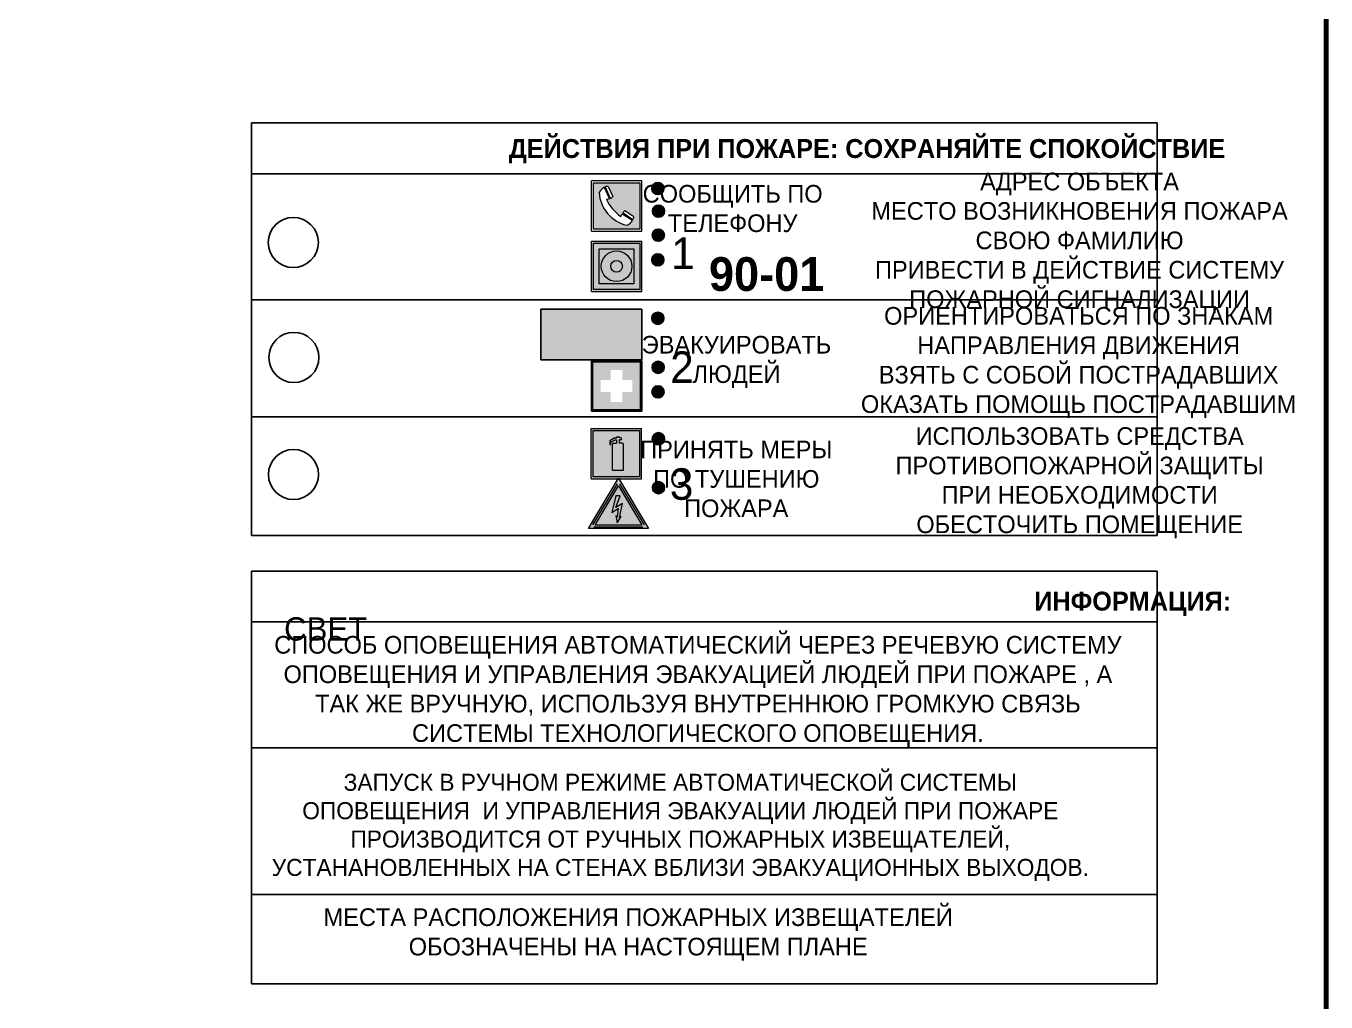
# Model space of a CAD drawing. Header units: millimetres. Extents: x 13114 to 67229, y 22859 to 38520.
# Drawn here: x 22877.1 to 23083.5, y 31066.3 to 31221.1 of the extents above; entities that cross this region are included whole.
import ezdxf

# ---------------------------------------------------------------- set-up
doc = ezdxf.new("R2010")
doc.units = ezdxf.units.MM
doc.styles.add('обычный', font='arial.ttf')

# ---------------------------------------------------------------- blocks, each defined once
blk = doc.blocks.new('A$C3E6D3DDE')
at = {"lineweight": 5}
h = blk.add_hatch(color=40, dxfattribs=at)
h.paths.add_polyline_path([(24.1, 1.45), (16.46, -11.35), (31.74, -11.35)])
h.paths.add_polyline_path([(24.09, -0.46), (30.03, -10.41), (18.14, -10.41)], flags=16)
h.paths.add_polyline_path([(24.54, -3.08), (23.41, -6.02), (25.13, -5.01), (24.33, -8.5), (24.82, -8.27), (23.79, -9.86), (23.4, -8.04), (23.8, -8.43), (24.04, -6.29), (22.39, -7.25), (23.44, -3.08)], flags=0)
h = blk.add_hatch(color=256, dxfattribs=at)
h.paths.add_polyline_path([(24.37, 0.03, 0.567511), (23.82, 0.03), (17.59, -10.4, 0.582454), (17.86, -10.88), (30.32, -10.88, 0.582149), (30.6, -10.4)])
h.paths.add_polyline_path([(24.09, -0.46), (18.14, -10.41), (30.03, -10.41)], flags=16)
h.paths.add_polyline_path([(24.54, -3.08), (23.41, -6.02), (25.13, -5.01), (24.33, -8.5), (24.82, -8.27), (23.79, -9.86), (23.4, -8.04), (23.8, -8.43), (24.04, -6.29), (22.39, -7.25), (23.44, -3.08)], flags=0)
h = blk.add_hatch(color=40, dxfattribs=at)
h.paths.add_polyline_path([(24.09, -0.46), (18.14, -10.41), (30.03, -10.41)])
h.paths.add_polyline_path([(24.82, -8.27), (23.79, -9.86), (23.4, -8.04), (23.8, -8.43), (24.04, -6.29), (22.39, -7.25), (23.44, -3.08), (24.54, -3.08), (23.41, -6.02), (25.13, -5.01), (24.33, -8.5)], flags=16)
at = {"color": 40, "lineweight": 5}
for p, q in [((16.46, -11.35), (24.1, 1.45)), ((24.1, 1.45), (31.74, -11.35))]:
    blk.add_line(p, q, dxfattribs=at)
at = {"lineweight": 5}
for p, q in [((17.59, -10.4), (23.82, 0.03)), ((24.37, 0.03), (30.6, -10.4)), ((18.14, -10.41), (24.09, -0.46)), ((23.44, -3.08), (22.39, -7.25)), ((23.41, -6.02), (24.54, -3.08)), ((24.54, -3.08), (23.44, -3.08)), ((24.09, -0.46), (30.03, -10.41)), ((22.39, -7.25), (24.04, -6.29)), ((25.13, -5.01), (23.41, -6.02)), ((24.04, -6.29), (23.8, -8.43)), ((24.33, -8.5), (25.13, -5.01)), ((23.8, -8.43), (23.4, -8.04)), ((23.4, -8.04), (23.79, -9.86)), ((23.79, -9.86), (24.82, -8.27)), ((24.82, -8.27), (24.33, -8.5)), ((17.86, -10.88), (30.32, -10.88)), ((18.14, -10.41), (30.03, -10.41))]:
    blk.add_line(p, q, dxfattribs=at)
at = {"color": 50, "lineweight": 5}
blk.add_line((31.74, -11.35), (16.46, -11.35), dxfattribs=at)
blk = doc.blocks.new('A$C456E1F9C')
at = {"lineweight": 5}
h = blk.add_hatch(color=242, dxfattribs=at)
h.paths.add_polyline_path([(0.51, -1.47), (0.51, -13.26), (12.29, -13.26), (12.29, -1.47)])
h.paths.add_polyline_path([(5.42, -4.95, -0.254479), (4.78, -5.4), (3.52, -2.53, -0.209735), (4.23, -2.4)], flags=16)
h.paths.add_polyline_path([(8.53, -8.6), (10.87, -10.17), (10.54, -10.76), (8.03, -9.13, -0.192251)], flags=16)
h.paths.add_polyline_path([(4.61, -5.49, 0.005518), (3.87, -5.72, 0.128647), (7.49, -10.01, 0.00809), (7.83, -9.33), (10.47, -10.97, -0.16736), (8.99, -12.25, -0.327862), (1.95, -3.95, -0.166952), (3.36, -2.62)], flags=16)
at = {"color": 242, "lineweight": 5}
for p, q in [((0, -13.77), (0, -0.97)), ((12.8, -0.97), (0, -0.97)), ((4.61, -5.49), (3.36, -2.62)), ((3.52, -2.53), (4.78, -5.4)), ((4.23, -2.4), (5.42, -4.95)), ((12.8, -13.77), (12.8, -0.97)), ((7.83, -9.33), (10.47, -10.97)), ((8.03, -9.13), (10.54, -10.76)), ((10.81, -10.12), (8.53, -8.6)), ((10.54, -10.76), (10.8, -10.3)), ((10.8, -10.3), (10.81, -10.12)), ((0, -13.77), (12.8, -13.77))]:
    blk.add_line(p, q, dxfattribs=at)
blk.add_lwpolyline([(0.51, -1.47), (12.29, -1.47), (12.29, -13.26), (0.51, -13.26)], close=True, dxfattribs=at)
for centre, radius, start, end in [((4.59, -5.34), 2.99, 114.2845, 152.1974), ((4.02, -3.27), 0.891, 76.3284, 123.7092), ((11.12, -3.31), 9.19, 183.9915, 256.6009), ((14.98, -39.1), 35.17, 107.1487, 108.4135), ((13.86, -0.94), 11.08, 205.5536, 234.8762), ((4.68, -4.59), 0.824, 276.9621, 334.0723), ((-13.31, 0.8), 23.44, 332.5487, 334.4027), ((8.94, -9.5), 0.989, 114.4092, 157.9388), ((7.87, -9.46), 3, 291.9291, 329.9329)]:
    blk.add_arc(centre, radius, start, end, dxfattribs=at)
blk = doc.blocks.new('A$C54414219')
at = {"true_color": 0xffffff}
h = blk.add_hatch(color=7, dxfattribs=at)
h.paths.add_polyline_path([(2.39, -9.45), (2.39, -18.3), (11.23, -18.3), (11.23, -9.45)], flags=0)
h.paths.add_polyline_path([(10.71, -13.87, -1), (2.92, -13.87, -1)], flags=0)
h.paths.add_polyline_path([(8.3, -13.87, -1), (5.33, -13.87, -1)], flags=0)
h.paths.add_polyline_path([(0.41, -7.47), (0.41, -20.27), (13.21, -20.27), (13.21, -7.47)])
h.paths.add_polyline_path([(0.92, -19.77), (12.71, -19.77), (12.71, -7.98), (0.92, -7.98)], flags=16)
h.paths.add_polyline_path([(11.23, -9.45), (11.23, -18.3), (2.39, -18.3), (2.39, -9.45)], flags=0)
at = {"lineweight": 5}
h = blk.add_hatch(color=242, dxfattribs=at)
h.paths.add_polyline_path([(12.71, -7.98), (0.92, -7.98), (0.92, -19.77), (12.71, -19.77)])
h.paths.add_polyline_path([(11.23, -18.3), (2.39, -18.3), (2.39, -9.45), (11.23, -9.45)], flags=16)
h.paths.add_polyline_path([(10.71, -13.87, -1), (2.92, -13.87, -1)], flags=0)
h.paths.add_polyline_path([(8.3, -13.87, -1), (5.33, -13.87, -1)], flags=0)
at = {"true_color": 0xffffff}
h = blk.add_hatch(color=7, dxfattribs=at)
h.paths.add_polyline_path([(2.39, -9.45), (2.39, -18.3), (11.23, -18.3), (11.23, -9.45)])
h.paths.add_polyline_path([(10.71, -13.87, -1), (2.92, -13.87, -1)], flags=16)
h.paths.add_polyline_path([(8.3, -13.87, -1), (5.33, -13.87, -1)], flags=0)
at = {"lineweight": 5}
h = blk.add_hatch(color=242, dxfattribs=at)
h.paths.add_polyline_path([(2.92, -13.87, 1), (10.71, -13.87, 1)])
h.paths.add_polyline_path([(8.3, -13.87, -1), (5.33, -13.87, -1)], flags=16)
at = {"color": 242, "lineweight": 5}
for p, q in [((0.41, -20.27), (0.41, -7.47)), ((0.41, -7.47), (13.21, -7.47)), ((0.41, -7.47), (13.21, -7.47)), ((13.21, -20.27), (13.21, -7.47)), ((0.41, -20.27), (13.21, -20.27))]:
    blk.add_line(p, q, dxfattribs=at)
for points in [[(0.92, -7.98), (12.71, -7.98), (12.71, -19.77), (0.92, -19.77)], [(2.39, -9.45), (11.23, -9.45), (11.23, -18.3), (2.39, -18.3)]]:
    blk.add_lwpolyline(points, close=True, dxfattribs=at)
for radius in [3.89, 1.49]:
    blk.add_circle((6.81, -13.87), radius, dxfattribs=at)
blk = doc.blocks.new('A$C32E8229D')
at = {"true_color": 0xffffff}
blk.add_hatch(color=7, dxfattribs=at).paths.add_polyline_path([(0, 0), (0, -8), (16, -8), (16, 0)])
h = blk.add_hatch(color=126)
h.paths.add_polyline_path([(0.2, -0.2), (15.8, -0.2), (15.8, -7.8), (0.2, -7.8)])
h.paths.add_polyline_path([(13.49, -2.05), (12.08, -2.05), (11.37, -2.63, 0.162397), (11.29, -2.84), (11.29, -3.63), (10.35, -3.63), (10.35, -4.05), (11.68, -4.05), (11.68, -3.48), (12.26, -4.28), (11.29, -5.1), (11.29, -6.78), (11.85, -6.78), (11.85, -5.44), (12.8, -4.64), (12.8, -5.94), (14.46, -5.94), (14.46, -5.39), (13.45, -5.39), (13.45, -3.97), (12.46, -2.59), (13.15, -2.59), (13.69, -3.34), (14.18, -3)], flags=16)
h.paths.add_polyline_path([(10.74, -1.82, 1), (11.8, -1.82, 1)], flags=16)
h.paths.add_polyline_path([(9.39, -3.59), (5.99, -3.59), (6.56, -3.03), (5.91, -3.03), (5.1, -3.83), (5.91, -4.64), (6.56, -4.64), (5.99, -4.09), (9.39, -4.09)], flags=16)
h.paths.add_polyline_path([(4.29, -1.08), (1.72, -1.08), (1.72, -6.6), (4.29, -6.6)], flags=16)
at = {"color": 126}
blk.add_lwpolyline([(16, -8), (0, -8), (0, 0), (16, 0)], close=True, dxfattribs=at)
blk = doc.blocks.new('A$C18900ED3')
h = blk.add_hatch(color=126)
h.paths.add_polyline_path([(-0.18, -0.18), (-7.02, -0.18), (-7.02, -7.02), (-0.18, -7.02)])
h.paths.add_polyline_path([(-5.89, -4.46), (-5.89, -2.77), (-4.46, -2.77), (-4.46, -1.31), (-2.77, -1.31), (-2.77, -2.77), (-1.33, -2.77), (-1.33, -4.46), (-2.77, -4.46), (-2.77, -5.89), (-4.46, -5.89), (-4.46, -4.46)], flags=16)
at = {"color": 126}
for p, q in [((-7.2, 0), (-7.2, -7.2)), ((0, 0), (-7.2, 0)), ((0, -7.2), (0, 0)), ((-7.02, -7.02), (-7.02, -0.18)), ((-7.02, -0.18), (-0.18, -0.18)), ((-0.18, -0.18), (-0.18, -7.02)), ((-7.2, -7.2), (0, -7.2)), ((-0.18, -7.02), (-7.02, -7.02))]:
    blk.add_line(p, q, dxfattribs=at)
blk = doc.blocks.new('A$C3AD82952')
at = {"true_color": 0xf5f5ff}
h = blk.add_hatch(color=7, dxfattribs=at)
h.dxf.hatch_style = 1
h.paths.add_polyline_path([(8.21, 8.73, 0.414214), (7.89, 9.05), (7.22, 9.05), (7.22, 9.92), (7.59, 9.92, 1), (7.57, 10.36), (7.22, 10.36), (7.22, 10.6), (6.43, 10.6), (6.43, 10.36), (6.01, 10.36), (4.74, 9.59), (4.74, 8.69), (4.98, 8.73), (4.98, 9.26), (6.12, 9.91), (6.43, 9.91), (6.43, 9.05), (5.76, 9.05, 0.414214), (5.44, 8.73), (5.44, 2.2), (8.21, 2.2)], flags=0)
h.paths.add_polyline_path([(12.8, 12.8), (0, 12.8), (0, 0), (12.8, 0)])
h.paths.add_polyline_path([(0.51, 12.29), (12.29, 12.29), (12.29, 0.51), (0.51, 0.51)], flags=16)
h.paths.add_polyline_path([(4.74, 9.59), (6.01, 10.36), (6.43, 10.36), (6.43, 10.6), (7.22, 10.6), (7.22, 10.36), (7.59, 10.36, -0.94586), (7.59, 9.92), (7.22, 9.92), (7.22, 9.05), (7.89, 9.05, -0.414214), (8.21, 8.73), (8.21, 2.2), (5.44, 2.2), (5.44, 8.73, -0.414214), (5.76, 9.05), (6.43, 9.05), (6.43, 9.91), (6.12, 9.91), (4.98, 9.26), (4.98, 8.73), (4.74, 8.69)], flags=0)
h = blk.add_hatch(color=242)
h.dxf.hatch_style = 1
h.paths.add_polyline_path([(12.29, 12.29), (0.51, 12.29), (0.51, 0.51), (12.29, 0.51)])
h.paths.add_polyline_path([(4.74, 8.69), (4.74, 9.59), (6.01, 10.36), (6.43, 10.36), (6.43, 10.6), (7.22, 10.6), (7.22, 10.36), (7.59, 10.36, -0.94586), (7.59, 9.92), (7.22, 9.92), (7.22, 9.05), (7.89, 9.05, -0.414214), (8.21, 8.73), (8.21, 2.2), (5.44, 2.2), (5.44, 8.73, -0.414214), (5.76, 9.05), (6.43, 9.05), (6.43, 9.91), (6.12, 9.91), (4.98, 9.26), (4.98, 8.73)], flags=16)
h = blk.add_hatch(color=7, dxfattribs=at)
h.dxf.hatch_style = 1
h.paths.add_polyline_path([(8.21, 8.73, 0.414214), (7.89, 9.05), (7.22, 9.05), (7.22, 9.92), (7.59, 9.92, 1), (7.57, 10.36), (7.22, 10.36), (7.22, 10.6), (6.43, 10.6), (6.43, 10.36), (6.01, 10.36), (4.74, 9.59), (4.74, 8.69), (4.98, 8.73), (4.98, 9.26), (6.12, 9.91), (6.43, 9.91), (6.43, 9.05), (5.76, 9.05, 0.414214), (5.44, 8.73), (5.44, 2.2), (8.21, 2.2)])
at = {"color": 242, "lineweight": 5}
for p, q in [((0, 0), (0, 12.8)), ((0, 12.8), (12.8, 12.8)), ((6.01, 10.36), (4.74, 9.59)), ((4.98, 9.26), (6.12, 9.91)), ((6.01, 10.36), (6.43, 10.36)), ((6.12, 9.91), (6.43, 9.91)), ((7.22, 10.6), (6.43, 10.6)), ((6.43, 10.6), (6.43, 10.36)), ((6.43, 9.91), (6.43, 9.05)), ((7.22, 10.36), (7.22, 10.6)), ((7.59, 10.36), (7.22, 10.36)), ((7.22, 9.05), (7.22, 9.92)), ((7.59, 9.92), (7.22, 9.92)), ((12.8, 0), (12.8, 12.8)), ((4.74, 9.59), (4.74, 8.69)), ((4.74, 8.69), (4.98, 8.73)), ((4.98, 8.73), (4.98, 9.26)), ((5.44, 2.2), (5.44, 8.73)), ((5.76, 9.05), (6.43, 9.05)), ((7.89, 9.05), (7.22, 9.05)), ((8.21, 2.2), (8.21, 8.73)), ((0, 0), (12.8, 0)), ((5.44, 2.2), (8.21, 2.2))]:
    blk.add_line(p, q, dxfattribs=at)
blk.add_lwpolyline([(0.51, 12.29), (12.29, 12.29), (12.29, 0.51), (0.51, 0.51)], close=True, dxfattribs=at)
for centre, radius, start, end in [((7.58, 10.14), 0.223, 273.1875, 86.8125), ((5.76, 8.73), 0.32, 90, 180), ((7.89, 8.73), 0.32, 0, 90)]:
    blk.add_arc(centre, radius, start, end, dxfattribs=at)

msp = doc.modelspace()

# ---------------------------------------------------------------- hatches: boundary and pattern name
at = {"lineweight": 0}
h = msp.add_hatch(color=256, dxfattribs=at)
h.dxf.hatch_style = 1
h.paths.add_polyline_path([(22976.49, 31195.37, 1), (22978.42, 31195.37, 1)])
h = msp.add_hatch(color=256, dxfattribs=at)
h.dxf.hatch_style = 1
h.paths.add_polyline_path([(22976.59, 31191.78, 1), (22978.53, 31191.78, 1)])
h = msp.add_hatch(color=256, dxfattribs=at)
h.dxf.hatch_style = 1
h.paths.add_polyline_path([(22976.56, 31187.97, 1), (22978.49, 31187.97, 1)])
h = msp.add_hatch(color=256, dxfattribs=at)
h.dxf.hatch_style = 1
h.paths.add_polyline_path([(22976.47, 31184.05, 1), (22978.41, 31184.05, 1)])
h = msp.add_hatch(color=256, dxfattribs=at)
h.dxf.hatch_style = 1
h.paths.add_polyline_path([(22976.49, 31174.78, 1), (22978.42, 31174.78, 1)])
h = msp.add_hatch(color=256, dxfattribs=at)
h.dxf.hatch_style = 1
h.paths.add_polyline_path([(22976.53, 31167, 1), (22978.46, 31167, 1)])
h = msp.add_hatch(color=256, dxfattribs=at)
h.dxf.hatch_style = 1
h.paths.add_polyline_path([(22976.52, 31163.1, 1), (22978.45, 31163.1, 1)])
h = msp.add_hatch(color=256, dxfattribs=at)
h.dxf.hatch_style = 1
h.paths.add_polyline_path([(22976.58, 31155.67, 1), (22978.51, 31155.67, 1)])
h = msp.add_hatch(color=256, dxfattribs=at)
h.dxf.hatch_style = 1
h.paths.add_polyline_path([(22976.58, 31147.91, 1), (22978.51, 31147.91, 1)])

# ---------------------------------------------------------------- linework, layer by layer
at = {"color": 1, "lineweight": 100}
msp.add_lwpolyline([(22483.53, 31292.37), (23083.53, 31292.37), (23083.53, 30897.37), (22483.53, 30897.37)], close=True, dxfattribs=at)
for points in [[(22912.95, 31197.72), (23056.71, 31197.72), (23056.71, 31205.77), (22912.95, 31205.77)], [(22912.95, 31197.72), (23056.71, 31197.72), (23056.71, 31140.32), (22912.95, 31140.32)]]:
    msp.add_lwpolyline(points, close=True)
for points in [[(22971.36, 31177.73), (22912.95, 31177.73), (23056.71, 31177.73)], [(22971.36, 31159.15), (22912.95, 31159.15), (23056.71, 31159.15)]]:
    msp.add_lwpolyline(points)
at = {"color": 0}
msp.add_lwpolyline([(22912.95, 31134.66), (23056.71, 31134.66), (23056.71, 31069.21), (22912.95, 31069.21)], close=True, dxfattribs=at)
for points in [[(22912.95, 31126.61), (23056.71, 31126.61)], [(22912.95, 31106.62), (23056.71, 31106.62)], [(22912.95, 31083.37), (23056.71, 31083.37)]]:
    msp.add_lwpolyline(points, dxfattribs=at)
for centre, radius in [((22977.46, 31195.37), 0.966), ((22977.56, 31191.78), 0.966), ((22919.57, 31186.8), 3.98), ((22977.52, 31187.97), 0.966), ((22977.44, 31184.05), 0.966), ((22977.45, 31174.78), 0.966), ((22919.67, 31168.57), 3.98), ((22977.49, 31167), 0.966), ((22977.48, 31163.1), 0.966), ((22977.54, 31155.67), 0.966), ((22919.6, 31150), 3.98), ((22977.55, 31147.91), 0.966)]:
    msp.add_circle(centre, radius)

# ---------------------------------------------------------------- block references
for name, p, xscale, yscale, zscale in [('A$C456E1F9C', (22966.9, 31197.19), 0.625, 0.625, 0.625), ('A$C54414219', (22966.64, 31191.7), 0.625, 0.625, 0.625), ('A$C18900ED3', (22974.9, 31168.05), 1.111111111007631, 1.111111111007631, 1.111111111007631), ('A$C3AD82952', (22966.85, 31149.32), 0.625, 0.625, 0.625), ('A$C3E6D3DDE', (22956.14, 31148.51), 0.625, 0.625, 0.625)]:
    msp.add_blockref(name, p, dxfattribs=dict(xscale=xscale, yscale=yscale, zscale=zscale))
at = {"xscale": -1}
msp.add_blockref('A$C32E8229D', (22974.9, 31176.2), dxfattribs=at)

# ---------------------------------------------------------------- texts
at = {"lineweight": 0, "attachment_point": 5, "style": 'обычный'}
for s, insert, char_height, width in [('{\\fProxima Nova Rg|b1|i0|c204|p2;ДЕЙСТВИЯ ПРИ ПОЖАРЕ: СОХРАНЯЙТЕ СПОКОЙСТВИЕ\\H1.6644x; }', (23010.66, 31201.28), 3, 175.1736), ('{\\fProxima Nova Rg|b0|i0|c204|p2;СООБЩИТЬ ПО \\PТЕЛЕФОНУ}', (22989.33, 31192.18), 2.8, 126.6484), ('\\pi-8.4,l8.4,t8.4;{\\fProxima Nova Rg|b0|i0|c204|p2;АДРЕС ОБЪЕКТА\\PМЕСТО ВОЗНИКНОВЕНИЯ ПОЖАРА \\PСВОЮ ФАМИЛИЮ\\PПРИВЕСТИ В ДЕЙСТВИЕ СИСТЕМУ \\PПОЖАРНОЙ СИГНАЛИЗАЦИИ}', (23044.4, 31186.74), 2.8, 126.6484), ('{\\fProxima Nova Rg|b0|i0|c204|p2;1\\H1.1667x; }', (22981.43, 31185.11), 5, 126.6484), ('{\\fProxima Nova Rg|b1|i0|c204|p2;\\H1.0714x;90-01\\fProxima Nova Rg|b0|i0|c204|p2;\\H0.93331x; \\H1.3449x; }', (22994.72, 31181.76), 5, 126.6484), ('\\pi-8.4,l8.4,t8.4;{\\fProxima Nova Rg|b0|i0|c204|p2;ОРИЕНТИРОВАТЬСЯ ПО ЗНАКАМ \\PНАПРАВЛЕНИЯ ДВИЖЕНИЯ\\PВЗЯТЬ С СОБОЙ ПОСТРАДАВШИХ\\PОКАЗАТЬ ПОМОЩЬ ПОСТРАДАВШИМ}', (23044.26, 31167.76), 2.8, 126.6484), ('{\\fProxima Nova Rg|b0|i0|c204|p2;ЭВАКУИРОВАТЬ \\PЛЮДЕЙ}', (22989.94, 31167.85), 2.8, 126.6484), ('{\\fProxima Nova Rg|b0|i0|c204|p2;2\\H1.1967x; }', (22981.28, 31167.03), 5, 126.6484), ('\\pi-8.4,l8.4,t8.4;{\\fProxima Nova Rg|b0|i0|c204|p2;ИСПОЛЬЗОВАТЬ СРЕДСТВА \\PПРОТИВОПОЖАРНОЙ ЗАЩИТЫ \\PПРИ НЕОБХОДИМОСТИ \\PОБЕСТОЧИТЬ ПОМЕЩЕНИЕ}', (23044.42, 31148.69), 2.8, 126.6484), ('{\\fProxima Nova Rg|b0|i0|c204|p2;ПРИНЯТЬ МЕРЫ \\PПО ТУШЕНИЮ \\PПОЖАРА}', (22989.9, 31149.28), 2.8, 126.6484), ('{\\fProxima Nova Rg|b0|i0|c204|p2;3\\H1.1967x; }', (22981.22, 31148.45), 5, 126.6484), ('{\\fProxima Nova Rg|b1|i0|c204|p2;ИНФОРМАЦИЯ:\\H1.1997x; }', (23052.85, 31129.47), 3, 175.1736), ('\\pi-11.088,l11.088,t11.088;{\\fProxima Nova Rg|b0|i0|c204|p2;СВЕТ\\H1.1997x; }', (22924.71, 31125.47), 3.696, 167.1758), ('{\\fProxima Nova Rg|b0|i0|c204|p2;СПОСОБ ОПОВЕЩЕНИЯ АВТОМАТИЧЕСКИЙ ЧЕРЕЗ РЕЧЕВУЮ СИСТЕМУ ОПОВЕЩЕНИЯ И УПРАВЛЕНИЯ ЭВАКУАЦИЕЙ ЛЮДЕЙ ПРИ ПОЖАРЕ , А ТАК ЖЕ ВРУЧНУЮ, ИСПОЛЬЗУЯ ВНУТРЕННЮЮ ГРОМКУЮ СВЯЗЬ СИСТЕМЫ ТЕХНОЛОГИЧЕСКОГО ОПОВЕЩЕНИЯ.}', (22983.81, 31115.57), 2.8, 137.0334), ('{\\fProxima Nova Rg|b0|i0|c204|p2;\\P\\pt8.1;ЗАПУСК В РУЧНОМ РЕЖИМЕ АВТОМАТИЧЕСКОЙ СИСТЕМЫ ОПОВЕЩЕНИЯ  И УПРАВЛЕНИЯ ЭВАКУАЦИИ ЛЮДЕЙ ПРИ ПОЖАРЕ ПРОИЗВОДИТСЯ ОТ РУЧНЫХ ПОЖАРНЫХ ИЗВЕЩАТЕЛЕЙ, УСТАНАНОВЛЕННЫХ НА СТЕНАХ ВБЛИЗИ ЭВАКУАЦИОННЫХ ВЫХОДОВ. }', (22981.02, 31096.27), 2.7, 131.4512), ('\\pt8.4;{\\fProxima Nova Rg|b0|i0|c204|p2;\\PМЕСТА РАСПОЛОЖЕНИЯ ПОЖАРНЫХ ИЗВЕЩАТЕЛЕЙ ОБОЗНАЧЕНЫ НА НАСТОЯЩЕМ ПЛАНЕ}', (22974.33, 31079.36), 2.8, 118.5618)]:
    msp.add_mtext(s, dxfattribs=dict(at, insert=insert, char_height=char_height, width=width))

doc.saveas('drawing.dxf')
